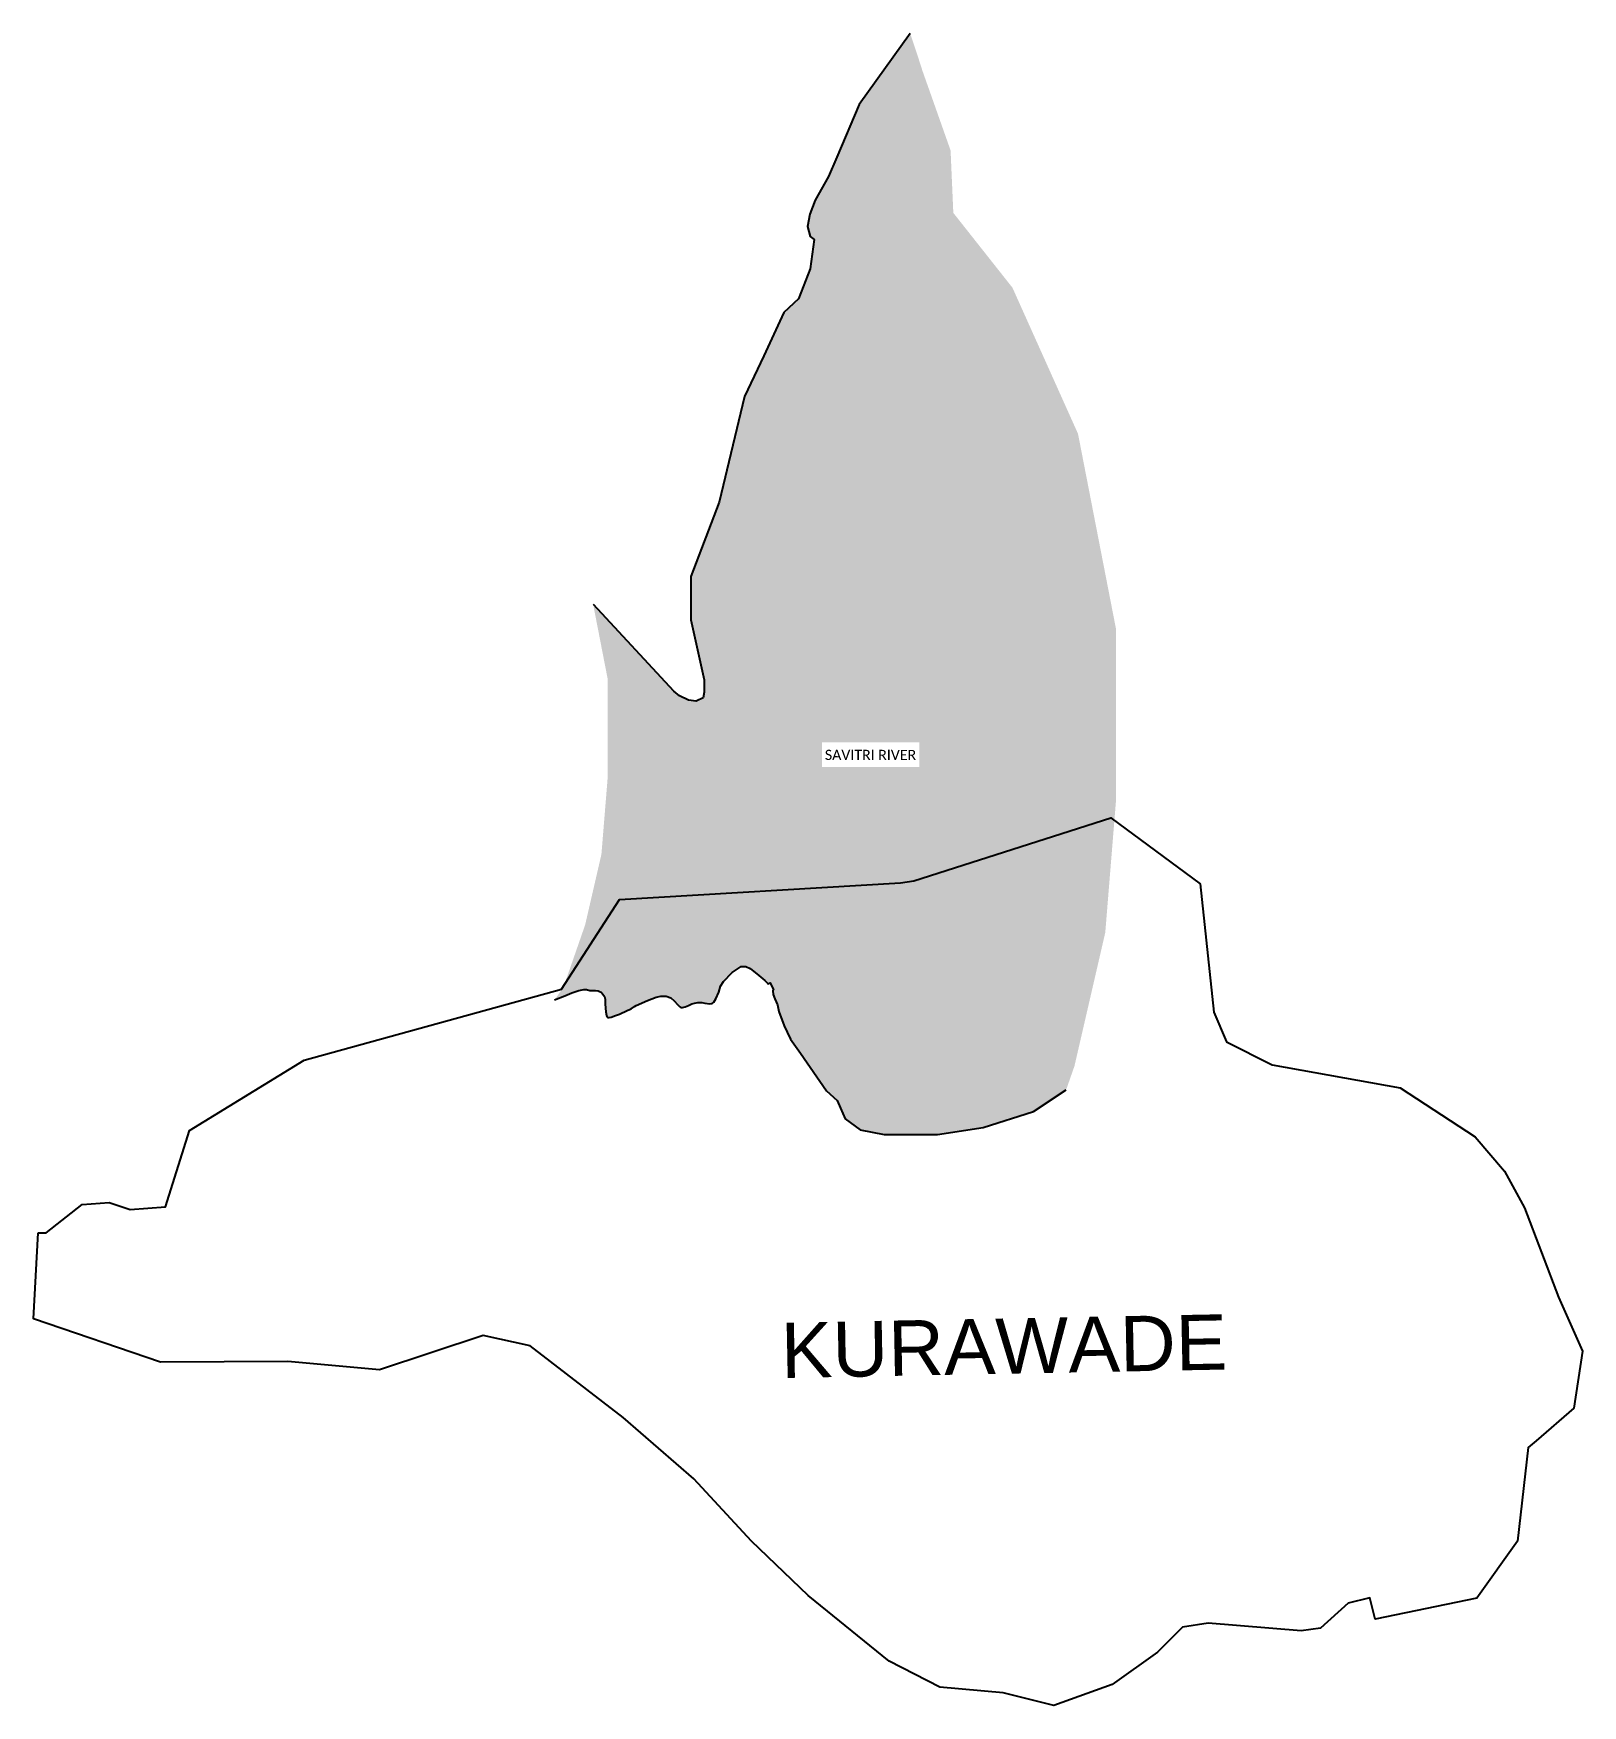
# Model space of a CAD drawing. Header units: metres. Extents: x 288816 to 291862, y 1992733 to 1996020.
import ezdxf

# ---------------------------------------------------------------- set-up
doc = ezdxf.new("R2010")
doc.units = ezdxf.units.M
doc.header["$MEASUREMENT"] = 0
for name, color, linetype in [('RIVER', 4, 'Continuous'), ('RIVER TEXT', 7, 'Continuous'), ('village', 3, 'Continuous'), ('VILLAGE NAME', 250, 'Continuous')]:
    doc.layers.add(name, color=color, linetype=linetype)
doc.styles.get("Standard").update_dxf_attribs({"font": 'simplex.shx'})

msp = doc.modelspace()

# ---------------------------------------------------------------- hatches: boundary and pattern name
at = {"layer": 'RIVER'}
h = msp.add_hatch(dxfattribs=at)
h.set_pattern_fill('DASH', color=256, scale=30)
h.paths.add_polyline_path([(290870, 1995233.1), (290741.1, 1995520.2), (290624.8, 1995667.3), (290619.4, 1995790.1), (290564.1, 1995946.6), (290553.2, 1995980.6), (290539.9, 1996020), (290439.6, 1995880.3), (290395.8, 1995776.7), (290379.2, 1995738.9), (290353.2, 1995692.2), (290342.9, 1995665), (290337.9, 1995640.6), (290343.4, 1995620.6), (290351.4, 1995614.9), (290343.3, 1995557.3), (290320.1, 1995498.4), (290291.6, 1995471.4), (290251.9, 1995386.6), (290214.3, 1995306.2), (290164.4, 1995098.9), (290108.4, 1994952.5), (290108.4, 1994867.1), (290134.9, 1994749.7), (290134.9, 1994725), (290132.7, 1994713.8), (290119.4, 1994707.5), (290103.8, 1994709.6), (290086.1, 1994717.7), (290075, 1994727.1), (289916.4, 1994898.4), (289944.8, 1994752.6), (289944.8, 1994553.8), (289932.8, 1994406.6), (289900.8, 1994267.8), (289858.1, 1994145.1), (289840.7, 1994120.6), (289861.1, 1994128.2), (289874.3, 1994133.9), (289888.5, 1994138.6), (289898, 1994140.8), (289903.5, 1994140.8), (289909.7, 1994138.8), (289914.9, 1994138.8), (289921, 1994138.8), (289926.3, 1994138.2), (289931.4, 1994135.8), (289935.5, 1994131.7), (289938.5, 1994127.2), (289940.4, 1994121.6), (289940.4, 1994111.9), (289941.7, 1994096.7), (289943, 1994089.8), (289943.6, 1994087.8), (289944.3, 1994086.6), (289944.9, 1994086.2), (289945.7, 1994085.9), (289948.1, 1994085.8), (289952, 1994086.4), (289960.5, 1994089.8), (289968.2, 1994092.3), (289983.4, 1994099.7), (289991.1, 1994103), (290000.3, 1994108.7), (290023.7, 1994119.2), (290040.6, 1994125.8), (290049.8, 1994127.8), (290060.2, 1994127.8), (290069.3, 1994124), (290076.1, 1994118.2), (290083.1, 1994110.7), (290087.1, 1994106.4), (290088.8, 1994105.5), (290092.1, 1994105.5), (290097.2, 1994106.4), (290103.9, 1994109.4), (290110.5, 1994112.3), (290115.9, 1994113.9), (290122.6, 1994115.3), (290130.1, 1994115.3), (290136.4, 1994113.9), (290145.8, 1994112.2), (290150.4, 1994113.2), (290153.7, 1994115.9), (290157.6, 1994122.1), (290163.7, 1994135.2), (290167.1, 1994147.5), (290172.9, 1994156.7), (290190, 1994173.9), (290201.8, 1994182), (290207.9, 1994186.2), (290216.6, 1994186.2), (290225.5, 1994182), (290242.5, 1994168.5), (290254.4, 1994158.6), (290260.3, 1994152.1), (290264.4, 1994153.8), (290271.1, 1994139.8), (290269.8, 1994138.4), (290270.8, 1994130.6), (290274, 1994122.5), (290278.8, 1994110.3), (290281.6, 1994097.7), (290292.2, 1994069.5), (290298, 1994056.7), (290304.3, 1994042.9), (290324.3, 1994015.6), (290375.1, 1993941.7), (290396.4, 1993922.2), (290402.9, 1993907.6), (290412.4, 1993886.2), (290441.9, 1993865), (290488.8, 1993855.9), (290593.6, 1993855.9), (290683.5, 1993869.6), (290782.7, 1993900.9), (290846.7, 1993943.6), (290863, 1993990.2), (290923.6, 1994252.7), (290944.8, 1994513.2), (290944.8, 1994849)])
h.paths.add_polyline_path([(290366.3, 1994578.3), (290557.7, 1994578.1), (290557.8, 1994626.6), (290366.3, 1994626.8)], flags=16)

# ---------------------------------------------------------------- linework, layer by layer
for points in [[(290539.9, 1996020), (290439.6, 1995880.3), (290395.8, 1995776.7), (290379.2, 1995738.9), (290353.2, 1995692.2), (290342.9, 1995665), (290337.9, 1995640.6), (290343.4, 1995620.6), (290351.4, 1995614.9), (290343.3, 1995557.3), (290320.1, 1995498.4), (290291.6, 1995471.4), (290251.9, 1995386.6), (290214.3, 1995306.2), (290164.4, 1995098.9), (290108.4, 1994952.5), (290108.4, 1994867.1), (290134.9, 1994749.7), (290134.9, 1994725), (290132.7, 1994713.8), (290119.4, 1994707.5), (290103.8, 1994709.6), (290086.1, 1994717.7), (290075, 1994727.1), (289917.5, 1994897.2)], [(289840.4, 1994120.5), (289861.1, 1994128.2), (289874.3, 1994133.9), (289888.5, 1994138.6), (289898, 1994140.8), (289903.5, 1994140.8), (289909.7, 1994138.8), (289914.9, 1994138.8), (289921, 1994138.8), (289926.3, 1994138.2), (289929, 1994136.9), (289932, 1994135.2), (289935.5, 1994131.7), (289938.5, 1994127.2), (289940.4, 1994121.6), (289940.4, 1994111.9), (289941.7, 1994096.7), (289943, 1994089.8), (289943.6, 1994087.8), (289944.3, 1994086.6), (289944.9, 1994086.2), (289945.7, 1994085.9), (289948.1, 1994085.8), (289952, 1994086.4), (289960.5, 1994089.8), (289968.2, 1994092.3), (289983.4, 1994099.7), (289991.1, 1994103), (289997.9, 1994107.3), (290000.9, 1994109), (290023.7, 1994119.2), (290040.6, 1994125.8), (290049.8, 1994127.8), (290060.2, 1994127.8), (290069.3, 1994124), (290076.1, 1994118.2), (290083.1, 1994110.7), (290087.1, 1994106.4), (290088.8, 1994105.5), (290092.1, 1994105.5), (290097.2, 1994106.4), (290103.9, 1994109.4), (290110.5, 1994112.3), (290115.9, 1994113.9), (290122.6, 1994115.3), (290130.1, 1994115.3), (290136.4, 1994113.9), (290145.8, 1994112.2), (290150.4, 1994113.2), (290153.7, 1994115.9), (290157.6, 1994122.1), (290163.7, 1994135.2), (290167.1, 1994147.5), (290172.9, 1994156.7), (290190, 1994173.9), (290201.8, 1994182), (290207.9, 1994186.2), (290216.6, 1994186.2), (290225.5, 1994182), (290242.5, 1994168.5), (290254.4, 1994158.6), (290259.3, 1994153.2), (290260.3, 1994152.1), (290264.4, 1994153.8), (290271.1, 1994139.8), (290269.8, 1994138.4), (290270.8, 1994130.6), (290274, 1994122.5), (290278.8, 1994110.3), (290281.6, 1994097.7), (290292.2, 1994069.5), (290298, 1994056.7), (290304.3, 1994042.9), (290324.3, 1994015.6), (290375.1, 1993941.7), (290396.4, 1993922.2), (290402.9, 1993907.6), (290412.4, 1993886.2), (290441.9, 1993865), (290488.8, 1993855.9), (290593.6, 1993855.9), (290683.5, 1993869.6), (290782.7, 1993900.9), (290846.7, 1993943.6)]]:
    msp.add_lwpolyline(points, dxfattribs=at)
at = {"layer": 'village', "color": 3, "true_color": 0x00ff00}
msp.add_polyline3d([(288824.8, 1993662.3, 0), (288840.6, 1993662.1, 0), (288911.9, 1993718.1, 0), (288964.9, 1993722.1, 0), (289005.9, 1993708, 0), (289075.6, 1993713.6, 0), (289123, 1993863.3, 0), (289348.2, 1994001.9, 0), (289854.3, 1994141.5, 0), (289968.3, 1994317.8, 0), (289968.3, 1994317.8, 0), (290520.8, 1994350.7, 0), (290546.9, 1994354.2, 0), (290934.4, 1994478.4, 0), (291110.5, 1994348.4, 0), (291136.9, 1994096, 0), (291162.2, 1994037.6, 0), (291252.1, 1993992.9, 0), (291503.3, 1993947.5, 0), (291651.1, 1993850.8, 0), (291708.7, 1993783.6, 0), (291747.9, 1993711.7, 0), (291814.6, 1993535.8, 0), (291862.2, 1993429.8, 0), (291844.8, 1993317.5, 0), (291771.1, 1993253.8, 0), (291755.3, 1993240.2, 0), (291734, 1993056.5, 0), (291654.6, 1992944.2, 0), (291454.3, 1992903, 0), (291443.9, 1992945.2, 0), (291401.1, 1992934.5, 0), (291346.6, 1992885.2, 0), (291309, 1992879.9, 0), (291125.7, 1992894.8, 0), (291075.5, 1992887.1, 0), (291026, 1992838.1, 0), (290937.4, 1992774.4, 0), (290822.5, 1992733.2, 0), (290723, 1992758, 0), (290598.2, 1992769, 0), (290498.3, 1992820.3, 0), (290339.5, 1992949.4, 0), (290228.2, 1993056.2, 0), (290114.6, 1993178.6, 0), (289975.4, 1993299.7, 0), (289792.4, 1993440.1, 0), (289700.2, 1993460.6, 0), (289496.4, 1993392.9, 0), (289316.4, 1993409.4, 0), (289065.5, 1993408.3, 0), (288815.8, 1993493.3, 0)], close=True, dxfattribs=at)
msp.add_polyline3d([(288824.8, 1993662.3, 0), (288840.6, 1993662.1, 0), (288911.9, 1993718.1, 0), (288964.9, 1993722.1, 0), (289005.9, 1993708, 0), (289075.6, 1993713.6, 0), (289123, 1993863.3, 0), (289348.2, 1994001.9, 0), (289854.3, 1994141.5, 0), (289968.3, 1994317.8, 0), (289968.3, 1994317.8, 0), (290520.8, 1994350.7, 0), (290546.9, 1994354.2, 0), (290934.4, 1994478.4, 0), (291110.5, 1994348.4, 0), (291136.9, 1994096, 0), (291162.2, 1994037.6, 0), (291252.1, 1993992.9, 0), (291503.3, 1993947.5, 0), (291651.1, 1993850.8, 0), (291708.7, 1993783.6, 0), (291747.9, 1993711.7, 0), (291814.6, 1993535.8, 0), (291862.2, 1993429.8, 0), (291844.8, 1993317.5, 0), (291771.1, 1993253.8, 0), (291755.3, 1993240.2, 0), (291734, 1993056.5, 0), (291654.6, 1992944.2, 0), (291454.3, 1992903, 0), (291443.9, 1992945.2, 0), (291401.1, 1992934.5, 0), (291346.6, 1992885.2, 0), (291309, 1992879.9, 0), (291125.7, 1992894.8, 0), (291075.5, 1992887.1, 0), (291026, 1992838.1, 0), (290937.4, 1992774.4, 0), (290822.5, 1992733.2, 0), (290723, 1992758, 0), (290598.2, 1992769, 0), (290498.3, 1992820.3, 0), (290339.5, 1992949.4, 0), (290228.2, 1993056.2, 0), (290114.6, 1993178.6, 0), (289975.4, 1993299.7, 0), (289792.4, 1993440.1, 0), (289700.2, 1993460.6, 0), (289496.4, 1993392.9, 0), (289316.4, 1993409.4, 0), (289065.5, 1993408.3, 0), (288815.8, 1993493.3, 0)], close=True, dxfattribs=at)
msp.add_polyline3d([(288824.8, 1993662.3, 0), (288840.6, 1993662.1, 0), (288911.9, 1993718.1, 0), (288964.9, 1993722.1, 0), (289005.9, 1993708, 0), (289075.6, 1993713.6, 0), (289123, 1993863.3, 0), (289348.2, 1994001.9, 0), (289854.3, 1994141.5, 0), (289968.3, 1994317.8, 0), (289968.3, 1994317.8, 0), (290520.8, 1994350.7, 0), (290546.9, 1994354.2, 0), (290934.4, 1994478.4, 0), (291110.5, 1994348.4, 0), (291136.9, 1994096, 0), (291162.2, 1994037.6, 0), (291252.1, 1993992.9, 0), (291503.3, 1993947.5, 0), (291651.1, 1993850.8, 0), (291708.7, 1993783.6, 0), (291747.9, 1993711.7, 0), (291814.6, 1993535.8, 0), (291862.2, 1993429.8, 0), (291844.8, 1993317.5, 0), (291771.1, 1993253.8, 0), (291755.3, 1993240.2, 0), (291734, 1993056.5, 0), (291654.6, 1992944.2, 0), (291454.3, 1992903, 0), (291443.9, 1992945.2, 0), (291401.1, 1992934.5, 0), (291346.6, 1992885.2, 0), (291309, 1992879.9, 0), (291125.7, 1992894.8, 0), (291075.5, 1992887.1, 0), (291026, 1992838.1, 0), (290937.4, 1992774.4, 0), (290822.5, 1992733.2, 0), (290723, 1992758, 0), (290598.2, 1992769, 0), (290498.3, 1992820.3, 0), (290339.5, 1992949.4, 0), (290228.2, 1993056.2, 0), (290114.6, 1993178.6, 0), (289975.4, 1993299.7, 0), (289792.4, 1993440.1, 0), (289700.2, 1993460.6, 0), (289496.4, 1993392.9, 0), (289316.4, 1993409.4, 0), (289065.5, 1993408.3, 0), (288815.8, 1993493.3, 0)], close=True, dxfattribs=at)

# ---------------------------------------------------------------- texts
at = {"layer": 'RIVER TEXT', "insert": (290330.8, 1994612), "char_height": 20, "attachment_point": 1, "rotation": 359.9414}
msp.add_mtext_dynamic_manual_height_columns('\\pxqc;{\\fCalibri|b0|i0|c0|p34;SAVITRI RIVER}', width=262.348, gutter_width=1, heights=[0], dxfattribs=at)
at = {"layer": 'VILLAGE NAME', "insert": (290284.6, 1993485.6), "char_height": 108.748, "attachment_point": 1, "rotation": 1.1028}
msp.add_mtext_dynamic_manual_height_columns('{\\fArial|b0|i0|c0|p34;KURAWADE}', width=1571.314, gutter_width=543.7, heights=[0], dxfattribs=at)

doc.saveas('drawing.dxf')
